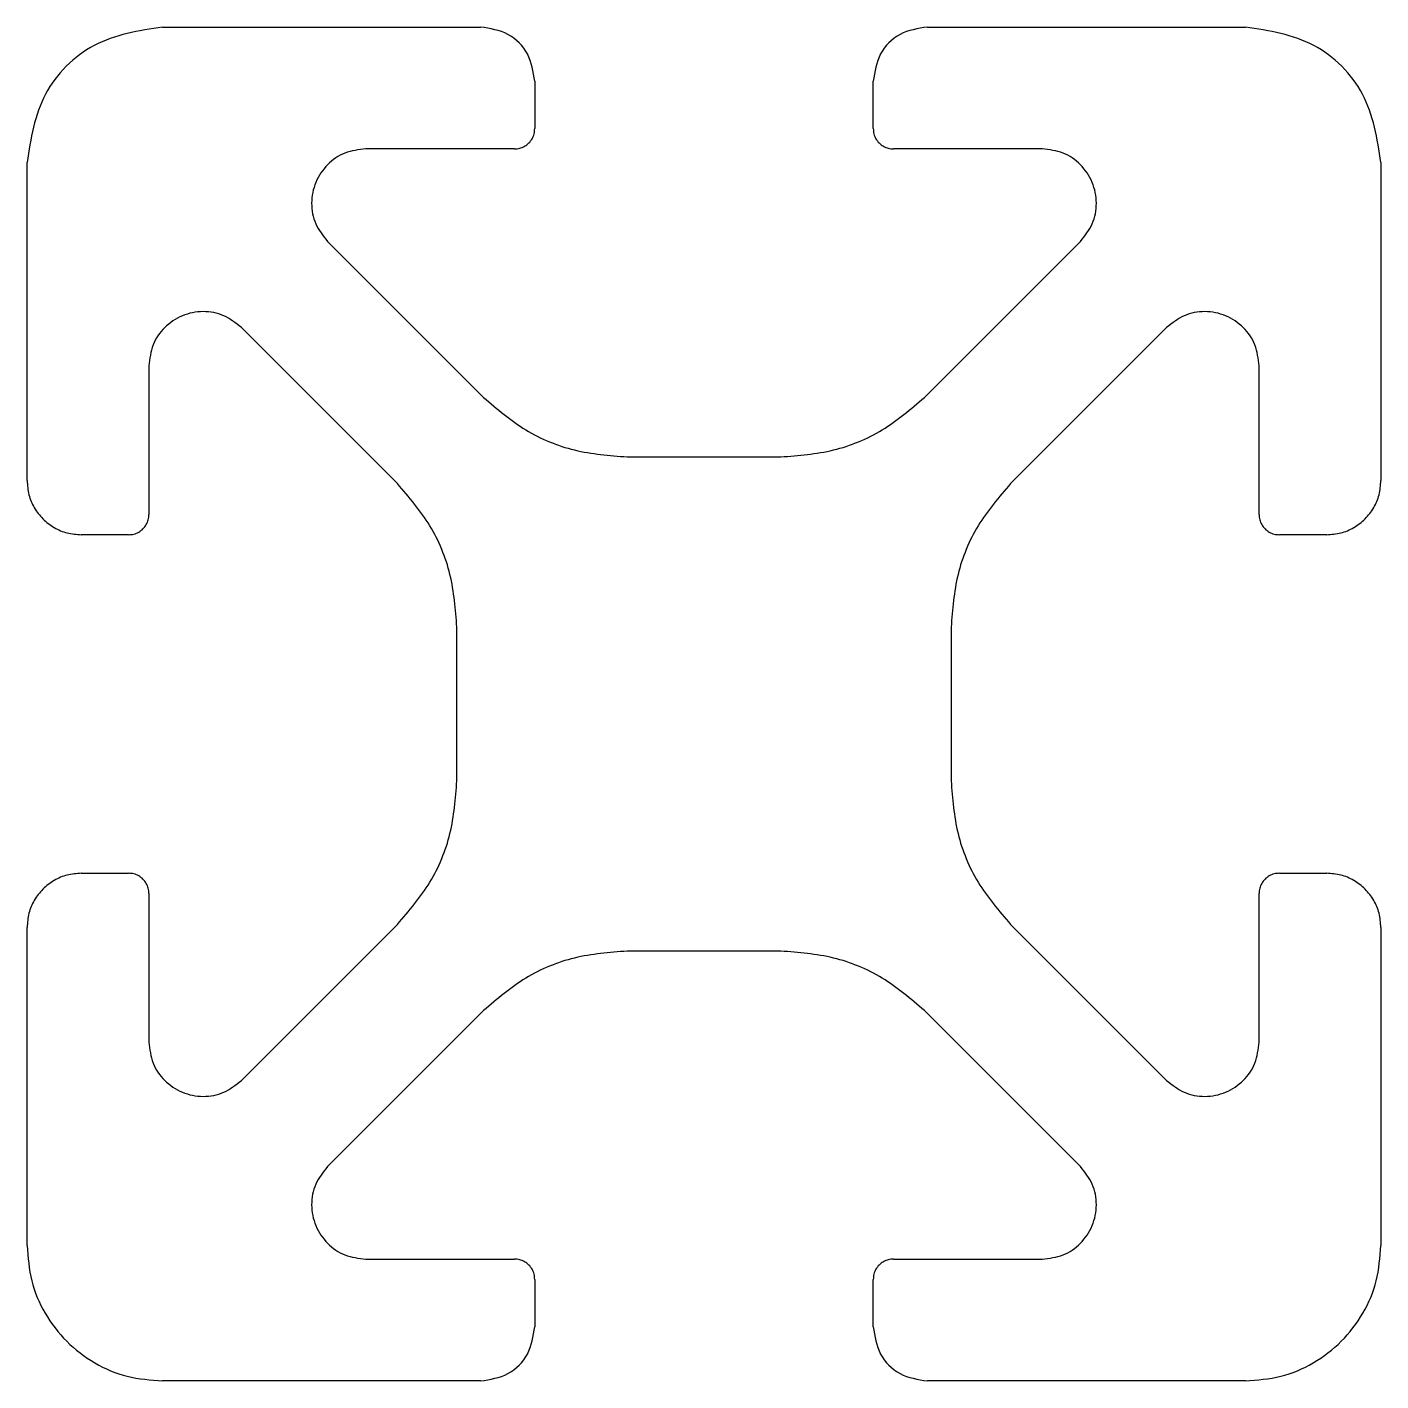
# Model space of a CAD drawing. Extents: x -10 to 10, y -10 to 10.
import ezdxf

# ---------------------------------------------------------------- set-up
doc = ezdxf.new("R2010")
doc.units = 0
doc.layers.add('AM_0', color=7, linetype='CONTINUOUS')

msp = doc.modelspace()

# ---------------------------------------------------------------- linework, layer by layer
at = {"layer": 'AM_0', "color": 7}
for points in [[(-8, 10), (-3.3, 10)], [(3.3, 10), (8, 10)], [(-2.5, 9.2), (-2.5, 8.5)], [(2.5, 8.5), (2.5, 9.2)], [(-10, 3.3), (-10, 8)], [(-2.8, 8.2), (-4.995837, 8.2)], [(4.995837, 8.2), (2.8, 8.2)], [(10, 8), (10, 3.3)], [(-5.561523, 6.834314), (-3.255886, 4.528679)], [(3.255886, 4.528679), (5.561523, 6.834314)], [(-4.528682, 3.255884), (-6.834318, 5.561519)], [(6.834318, 5.561519), (4.528682, 3.255884)], [(-8.200003, 4.995834), (-8.200003, 2.8)], [(8.200003, 2.8), (8.200003, 4.995834)], [(-1.134566, 3.65), (1.134566, 3.65)], [(-8.500003, 2.5), (-9.2, 2.5)], [(9.2, 2.5), (8.500003, 2.5)], [(-3.650002, -1.134563), (-3.650002, 1.134563)], [(3.650002, 1.134563), (3.650002, -1.134563)], [(-9.2, -2.5), (-8.500003, -2.5)], [(8.500003, -2.5), (9.2, -2.5)], [(-8.200003, -2.8), (-8.200003, -4.995834)], [(8.200003, -4.995834), (8.200003, -2.8)], [(-10, -8), (-10, -3.3)], [(-6.834318, -5.561519), (-4.528682, -3.255884)], [(4.528682, -3.255884), (6.834318, -5.561519)], [(10, -3.3), (10, -8)], [(1.134566, -3.65), (-1.134566, -3.65)], [(-3.255886, -4.528679), (-5.561523, -6.834314)], [(5.561523, -6.834314), (3.255886, -4.528679)], [(-4.995837, -8.2), (-2.8, -8.2)], [(2.8, -8.2), (4.995837, -8.2)], [(-2.5, -8.5), (-2.5, -9.2)], [(2.5, -9.2), (2.5, -8.5)], [(-3.3, -10), (-8, -10)], [(8, -10), (3.3, -10)]]:
    msp.add_lwpolyline(points, dxfattribs=at)
for points, knots in [([(-8, 10), (-8.350452, 9.94499), (-9.040961, 9.836601), (-9.836601, 9.040961), (-9.94499, 8.350452), (-10, 8)], [0, 0, 0, 0, 1.045718, 2.060421, 3.106139, 3.106139, 3.106139, 3.106139]), ([(-2.5, 9.2), (-2.522004, 9.340181), (-2.56536, 9.616384), (-2.883616, 9.93464), (-3.159819, 9.977996), (-3.3, 10)], [0, 0, 0, 0, 0.418287, 0.824168, 1.242456, 1.242456, 1.242456, 1.242456]), ([(3.3, 10), (3.159819, 9.977996), (2.883616, 9.93464), (2.56536, 9.616384), (2.522004, 9.340181), (2.5, 9.2)], [0, 0, 0, 0, 0.418287, 0.824168, 1.242456, 1.242456, 1.242456, 1.242456]), ([(10, 8), (9.94499, 8.350452), (9.836601, 9.040961), (9.040961, 9.836601), (8.350452, 9.94499), (8, 10)], [0, 0, 0, 0, 1.045718, 2.060421, 3.106139, 3.106139, 3.106139, 3.106139]), ([(-2.8, 8.2), (-2.773746, 8.202), (-2.721455, 8.205983), (-2.648303, 8.237461), (-2.585351, 8.285351), (-2.537461, 8.348303), (-2.505983, 8.421455), (-2.502, 8.473746), (-2.5, 8.5)], [0, 0, 0, 0, 0.078533, 0.156415, 0.234948, 0.31348, 0.391363, 0.469895, 0.469895, 0.469895, 0.469895]), ([(2.5, 8.5), (2.502, 8.473746), (2.505983, 8.421455), (2.537461, 8.348303), (2.585351, 8.285351), (2.648303, 8.237461), (2.721455, 8.205983), (2.773746, 8.202), (2.8, 8.2)], [0, 0, 0, 0, 0.078533, 0.156415, 0.234948, 0.31348, 0.391363, 0.469895, 0.469895, 0.469895, 0.469895]), ([(-4.995837, 8.2), (-5.101191, 8.187837), (-5.310022, 8.163729), (-5.576036, 7.978981), (-5.754703, 7.714332), (-5.815501, 7.400861), (-5.758037, 7.082124), (-5.627419, 6.917411), (-5.561523, 6.834314)], [0, 0, 0, 0, 0.314014, 0.622436, 0.93645, 1.250464, 1.558886, 1.8729, 1.8729, 1.8729, 1.8729]), ([(5.561523, 6.834314), (5.627419, 6.917411), (5.758037, 7.082124), (5.815501, 7.400861), (5.754703, 7.714332), (5.576036, 7.978981), (5.310022, 8.163729), (5.101191, 8.187837), (4.995837, 8.2)], [0, 0, 0, 0, 0.314014, 0.622436, 0.93645, 1.250464, 1.558886, 1.8729, 1.8729, 1.8729, 1.8729]), ([(-6.834318, 5.561519), (-6.917415, 5.627415), (-7.082128, 5.758034), (-7.400864, 5.815497), (-7.714336, 5.754699), (-7.978984, 5.576032), (-8.163732, 5.310018), (-8.187841, 5.101187), (-8.200003, 4.995834)], [0, 0, 0, 0, 0.314014, 0.622436, 0.93645, 1.250464, 1.558886, 1.8729, 1.8729, 1.8729, 1.8729]), ([(8.200003, 4.995834), (8.187841, 5.101187), (8.163732, 5.310018), (7.978984, 5.576032), (7.714336, 5.754699), (7.400864, 5.815497), (7.082128, 5.758034), (6.917415, 5.627415), (6.834318, 5.561519)], [0, 0, 0, 0, 0.314014, 0.622436, 0.93645, 1.250464, 1.558886, 1.8729, 1.8729, 1.8729, 1.8729]), ([(-3.255886, 4.528679), (-3.056101, 4.357967), (-2.658185, 4.017957), (-1.91834, 3.711503), (-1.396547, 3.670558), (-1.134566, 3.65)], [0, 0, 0, 0, 0.785324, 1.56415, 2.349474, 2.349474, 2.349474, 2.349474]), ([(1.134566, 3.65), (1.396547, 3.670558), (1.91834, 3.711503), (2.658185, 4.017957), (3.056101, 4.357967), (3.255886, 4.528679)], [0, 0, 0, 0, 0.785324, 1.56415, 2.349474, 2.349474, 2.349474, 2.349474]), ([(-10, 3.3), (-9.994667, 3.229989), (-9.984045, 3.090548), (-9.900105, 2.895475), (-9.772398, 2.727602), (-9.604525, 2.599895), (-9.409452, 2.515955), (-9.270011, 2.505333), (-9.2, 2.5)], [0, 0, 0, 0, 0.20942, 0.417107, 0.626527, 0.835947, 1.043634, 1.253054, 1.253054, 1.253054, 1.253054]), ([(-3.650002, 1.134563), (-3.67056, 1.396544), (-3.711505, 1.918338), (-4.017959, 2.658183), (-4.35797, 3.056099), (-4.528682, 3.255884)], [0, 0, 0, 0, 0.785325, 1.564151, 2.349476, 2.349476, 2.349476, 2.349476]), ([(4.528682, 3.255884), (4.35797, 3.056099), (4.017959, 2.658183), (3.711505, 1.918338), (3.67056, 1.396544), (3.650002, 1.134563)], [0, 0, 0, 0, 0.785325, 1.564151, 2.349476, 2.349476, 2.349476, 2.349476]), ([(9.2, 2.5), (9.270011, 2.505333), (9.409452, 2.515955), (9.604525, 2.599895), (9.772398, 2.727602), (9.900105, 2.895475), (9.984045, 3.090548), (9.994667, 3.229989), (10, 3.3)], [0, 0, 0, 0, 0.20942, 0.417107, 0.626527, 0.835947, 1.043634, 1.253054, 1.253054, 1.253054, 1.253054]), ([(-8.500003, 2.5), (-8.473749, 2.502), (-8.421459, 2.505983), (-8.348306, 2.537461), (-8.285354, 2.585351), (-8.237464, 2.648303), (-8.205986, 2.721455), (-8.202003, 2.773746), (-8.200003, 2.8)], [0, 0, 0, 0, 0.078532, 0.156415, 0.234947, 0.31348, 0.391363, 0.469895, 0.469895, 0.469895, 0.469895]), ([(8.200003, 2.8), (8.202003, 2.773746), (8.205986, 2.721455), (8.237464, 2.648303), (8.285354, 2.585351), (8.348306, 2.537461), (8.421459, 2.505983), (8.473749, 2.502), (8.500003, 2.5)], [0, 0, 0, 0, 0.078532, 0.156415, 0.234947, 0.31348, 0.391363, 0.469895, 0.469895, 0.469895, 0.469895]), ([(-4.528682, -3.255884), (-4.35797, -3.0561), (-4.017959, -2.658183), (-3.711505, -1.918338), (-3.67056, -1.396544), (-3.650002, -1.134563)], [0, 0, 0, 0, 0.785325, 1.564151, 2.349476, 2.349476, 2.349476, 2.349476]), ([(3.650002, -1.134563), (3.67056, -1.396544), (3.711505, -1.918338), (4.017959, -2.658183), (4.35797, -3.0561), (4.528682, -3.255884)], [0, 0, 0, 0, 0.785325, 1.564151, 2.349476, 2.349476, 2.349476, 2.349476]), ([(-9.2, -2.5), (-9.270011, -2.505333), (-9.409452, -2.515955), (-9.604525, -2.599895), (-9.772398, -2.727602), (-9.900105, -2.895475), (-9.984045, -3.090548), (-9.994667, -3.229989), (-10, -3.3)], [0, 0, 0, 0, 0.20942, 0.417107, 0.626527, 0.835947, 1.043634, 1.253054, 1.253054, 1.253054, 1.253054]), ([(-8.200003, -2.8), (-8.202003, -2.773746), (-8.205986, -2.721455), (-8.237464, -2.648303), (-8.285354, -2.585351), (-8.348306, -2.537461), (-8.421459, -2.505983), (-8.473749, -2.502), (-8.500003, -2.5)], [0, 0, 0, 0, 0.078533, 0.156415, 0.234948, 0.31348, 0.391363, 0.469895, 0.469895, 0.469895, 0.469895]), ([(8.500003, -2.5), (8.473749, -2.502), (8.421459, -2.505983), (8.348306, -2.537461), (8.285354, -2.585351), (8.237464, -2.648303), (8.205986, -2.721455), (8.202003, -2.773746), (8.200003, -2.8)], [0, 0, 0, 0, 0.078533, 0.156415, 0.234948, 0.31348, 0.391363, 0.469895, 0.469895, 0.469895, 0.469895]), ([(10, -3.3), (9.994667, -3.229989), (9.984045, -3.090548), (9.900105, -2.895475), (9.772398, -2.727602), (9.604525, -2.599895), (9.409452, -2.515955), (9.270011, -2.505333), (9.2, -2.5)], [0, 0, 0, 0, 0.20942, 0.417107, 0.626527, 0.835947, 1.043634, 1.253054, 1.253054, 1.253054, 1.253054]), ([(-1.134566, -3.65), (-1.396547, -3.670558), (-1.91834, -3.711503), (-2.658185, -4.017957), (-3.056101, -4.357967), (-3.255886, -4.528679)], [0, 0, 0, 0, 0.785324, 1.56415, 2.349474, 2.349474, 2.349474, 2.349474]), ([(3.255886, -4.528679), (3.056101, -4.357967), (2.658185, -4.017957), (1.91834, -3.711503), (1.396547, -3.670558), (1.134566, -3.65)], [0, 0, 0, 0, 0.785324, 1.56415, 2.349474, 2.349474, 2.349474, 2.349474]), ([(-8.200003, -4.995834), (-8.187841, -5.101187), (-8.163732, -5.310018), (-7.978984, -5.576032), (-7.714336, -5.754699), (-7.400864, -5.815497), (-7.082128, -5.758034), (-6.917415, -5.627415), (-6.834318, -5.561519)], [0, 0, 0, 0, 0.314014, 0.622436, 0.93645, 1.250464, 1.558886, 1.8729, 1.8729, 1.8729, 1.8729]), ([(6.834318, -5.561519), (6.917415, -5.627415), (7.082128, -5.758034), (7.400864, -5.815497), (7.714336, -5.754699), (7.978984, -5.576032), (8.163732, -5.310018), (8.187841, -5.101187), (8.200003, -4.995834)], [0, 0, 0, 0, 0.314014, 0.622436, 0.93645, 1.250464, 1.558886, 1.8729, 1.8729, 1.8729, 1.8729]), ([(-5.561523, -6.834314), (-5.627419, -6.917411), (-5.758038, -7.082124), (-5.815501, -7.400861), (-5.754703, -7.714332), (-5.576036, -7.978981), (-5.310022, -8.163729), (-5.101191, -8.187838), (-4.995837, -8.2)], [0, 0, 0, 0, 0.314014, 0.622436, 0.93645, 1.250464, 1.558887, 1.872901, 1.872901, 1.872901, 1.872901]), ([(4.995837, -8.2), (5.101191, -8.187838), (5.310022, -8.163729), (5.576036, -7.978981), (5.754703, -7.714332), (5.815501, -7.400861), (5.758038, -7.082124), (5.627419, -6.917411), (5.561523, -6.834314)], [0, 0, 0, 0, 0.314014, 0.622436, 0.93645, 1.250464, 1.558887, 1.872901, 1.872901, 1.872901, 1.872901]), ([(-10, -8), (-9.986668, -8.175026), (-9.960113, -8.523631), (-9.750263, -9.011313), (-9.430996, -9.430996), (-9.011313, -9.750263), (-8.523631, -9.960113), (-8.175027, -9.986668), (-8, -10)], [0, 0, 0, 0, 0.52355, 1.042767, 1.566317, 2.089867, 2.609084, 3.132634, 3.132634, 3.132634, 3.132634]), ([(8, -10), (8.175027, -9.986668), (8.523631, -9.960113), (9.011313, -9.750263), (9.430996, -9.430996), (9.750263, -9.011313), (9.960113, -8.523631), (9.986668, -8.175026), (10, -8)], [0, 0, 0, 0, 0.52355, 1.042767, 1.566317, 2.089867, 2.609084, 3.132634, 3.132634, 3.132634, 3.132634]), ([(-2.5, -8.5), (-2.502, -8.473746), (-2.505983, -8.421455), (-2.537461, -8.348303), (-2.585351, -8.285351), (-2.648303, -8.237461), (-2.721455, -8.205983), (-2.773746, -8.202), (-2.8, -8.2)], [0, 0, 0, 0, 0.078532, 0.156415, 0.234947, 0.31348, 0.391363, 0.469895, 0.469895, 0.469895, 0.469895]), ([(2.8, -8.2), (2.773746, -8.202), (2.721455, -8.205983), (2.648303, -8.237461), (2.585351, -8.285351), (2.537461, -8.348303), (2.505983, -8.421455), (2.502, -8.473746), (2.5, -8.5)], [0, 0, 0, 0, 0.078532, 0.156415, 0.234947, 0.31348, 0.391363, 0.469895, 0.469895, 0.469895, 0.469895]), ([(-3.3, -10), (-3.159819, -9.977996), (-2.883616, -9.93464), (-2.56536, -9.616384), (-2.522004, -9.340181), (-2.5, -9.2)], [0, 0, 0, 0, 0.418287, 0.824168, 1.242456, 1.242456, 1.242456, 1.242456]), ([(2.5, -9.2), (2.522004, -9.340181), (2.56536, -9.616384), (2.883616, -9.93464), (3.159819, -9.977996), (3.3, -10)], [0, 0, 0, 0, 0.418287, 0.824168, 1.242456, 1.242456, 1.242456, 1.242456])]:
    msp.add_open_spline(points, degree=3, knots=knots, dxfattribs=at)

doc.saveas('drawing.dxf')
